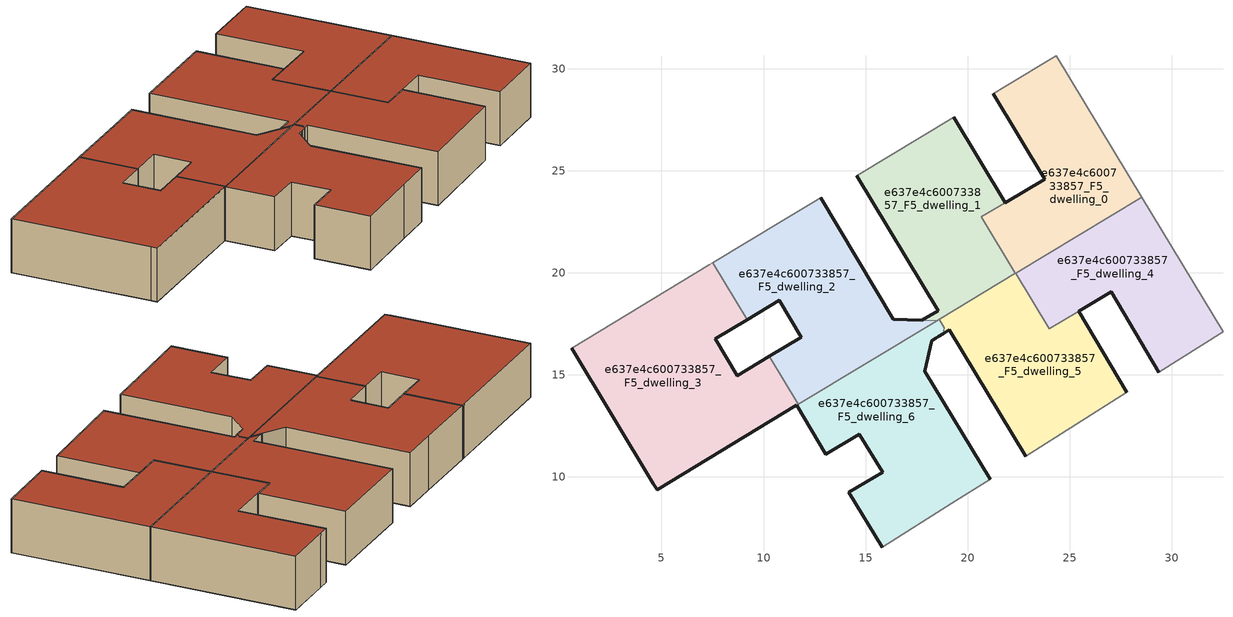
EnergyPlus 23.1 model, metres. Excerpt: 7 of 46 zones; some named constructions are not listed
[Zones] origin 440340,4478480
e637e4c600733857_F5_dwelling_0
 floor to e637e4c600733857_F4_dwelling_0 (EU_floor_Construction): 28.54,23.71 24.35,30.65 21.82,29.12 21.27,28.79 23.79,24.59 20.66,22.74 22.34,19.97 z15
 wall outside (EU_wall_Construction): 21.85,23.45 23.79,24.59 21.27,28.79 z15:18; 21.85,23.45,18 21.84,23.44,15 21.85,23.45,15
 wall adiabatic (EU_wall_Construction): 21.27,28.79 21.82,29.12 24.35,30.65 28.54,23.71 z15:18
 wall to e637e4c600733857_F5_dwelling_1 (EU_wall_Construction): 22.34,19.97 20.66,22.74 21.84,23.44 z15:18
 wall to e637e4c600733857_F5_dwelling_4 (EU_wall_Construction): 28.54,23.71 22.35,19.98 z15:18
 wall to e637e4c600733857_F5_dwelling_5 (EU_wall_Construction): 22.35,19.98 22.34,19.97 z15:18
 roof outside (EU_roof_Construction): 24.35,30.65 28.54,23.71 22.34,19.97 20.66,22.74 23.79,24.59 21.27,28.79 21.82,29.12 z18
e637e4c600733857_F5_dwelling_1
 floor to e637e4c600733857_F4_dwelling_1 (EU_floor_Construction): 22.34,19.97 20.66,22.74 21.84,23.44 19.32,27.62 14.58,24.76 18.56,18.13 17.74,17.67 18.47,17.64 z15
 wall outside (EU_wall_Construction): 17.74,17.67 18.56,18.13 14.58,24.76 / 19.32,27.62 21.84,23.44 z15:18
 wall adiabatic (EU_wall_Construction): 14.58,24.76 19.32,27.62 z15:18
 wall to e637e4c600733857_F5_dwelling_2 (EU_wall_Construction): 18.47,17.64 17.74,17.67 z15:18
 wall to e637e4c600733857_F5_dwelling_5 (EU_wall_Construction): 22.34,19.97 18.67,17.75 z15:18
 wall to e637e4c600733857_F5_dwelling_6 (EU_wall_Construction): 18.67,17.75 18.47,17.64 z15:18
 roof outside (EU_roof_Construction): 19.32,27.62 21.84,23.44 20.66,22.74 22.34,19.97 18.47,17.64 17.74,17.67 18.56,18.13 14.58,24.76 z18
e637e4c600733857_F5_dwelling_2
 floor to e637e4c600733857_F4_dwelling_2 (EU_floor_Construction): 18.47,17.64 17.74,17.67 16.36,17.74 12.8,23.68 10.97,22.57 7.51,20.5 9.2,17.71 10.77,18.66 11.84,16.85 10.29,15.91 11.71,13.55 z15
 wall outside (EU_wall_Construction): 10.29,15.91 11.84,16.85 10.77,18.66 9.2,17.71 / 12.8,23.68 16.36,17.74 17.74,17.67 z15:18
 wall to e637e4c600733857_F5_dwelling_3 (EU_wall_Construction): 11.71,13.55 10.29,15.91 / 9.2,17.71 7.51,20.5 z15:18
 wall adiabatic (EU_wall_Construction): 7.51,20.5 10.97,22.57 12.8,23.68 z15:18
 wall to e637e4c600733857_F5_dwelling_6 (EU_wall_Construction): 18.47,17.64 11.71,13.55 z15:18
 roof outside (EU_roof_Construction): 12.8,23.68 16.36,17.74 17.74,17.67 18.47,17.64 11.71,13.55 10.29,15.91 11.84,16.85 10.77,18.66 9.2,17.71 7.51,20.5 10.97,22.57 z18
e637e4c600733857_F5_dwelling_3
 floor to e637e4c600733857_F4_dwelling_3 (EU_floor_Construction): 11.71,13.55 10.29,15.91 8.72,14.95 7.64,16.76 9.2,17.71 7.51,20.5 7.34,20.39 0.59,16.3 4.61,9.67 4.78,9.37 z15
 wall outside (EU_wall_Construction): 9.2,17.71 7.64,16.76 8.72,14.95 10.29,15.91 / 11.62,13.5 4.78,9.37 4.61,9.67 0.59,16.3 z15:18
 wall adiabatic (EU_wall_Construction): 0.59,16.3 7.34,20.39 7.51,20.5 z15:18
 wall to e637e4c600733857_F5_dwelling_6 (EU_wall_Construction): 11.71,13.55 11.62,13.5 z15:18
 roof outside (EU_roof_Construction): 9.2,17.71 7.64,16.76 8.72,14.95 10.29,15.91 11.71,13.55 4.78,9.37 4.61,9.67 0.59,16.3 7.34,20.39 7.51,20.5 z18
e637e4c600733857_F5_dwelling_4
 floor to e637e4c600733857_F4_dwelling_4 (EU_floor_Construction): 32.52,17.11 28.54,23.71 22.35,19.98 24,17.25 27.04,19.06 29.37,15.13 z15
 wall outside (EU_wall_Construction): 29.37,15.13 27.04,19.06 25.44,18.11 z15:18
 wall adiabatic (EU_wall_Construction): 28.54,23.71 32.52,17.11 29.37,15.13 z15:18
 wall to e637e4c600733857_F5_dwelling_5 (EU_wall_Construction): 25.44,18.11 24,17.25 22.35,19.98 z15:18
 roof outside (EU_roof_Construction): 28.54,23.71 32.52,17.11 29.37,15.13 27.04,19.06 24,17.25 22.35,19.98 z18
e637e4c600733857_F5_dwelling_5
 floor to e637e4c600733857_F4_dwelling_5 (EU_floor_Construction): 27.81,14.14 25.44,18.11 24,17.25 22.35,19.98 18.66,17.75 18.65,17.67 18.87,17.31 18.8,17.02 19.1,17.21 22.86,11 z15
 wall outside (EU_wall_Construction): 25.44,18.11 27.81,14.14 / 22.86,11 19.1,17.21 18.8,17.02 z15:18
 wall to e637e4c600733857_F5_dwelling_6 (EU_wall_Construction): 18.8,17.02 18.87,17.31 18.65,17.67 18.66,17.75 z15:18
 wall adiabatic (EU_wall_Construction): 27.81,14.14 22.86,11 z15:18
 roof outside (EU_roof_Construction): 25.44,18.11 27.81,14.14 22.86,11 19.1,17.21 18.8,17.02 18.87,17.31 18.65,17.67 18.66,17.75 22.35,19.98 24,17.25 z18
e637e4c600733857_F5_dwelling_6
 floor to e637e4c600733857_F4_dwelling_6 (EU_floor_Construction): 19.23,8.71 21.11,9.87 17.9,15.17 18.26,16.68 18.44,16.79 18.58,16.88 18.8,17.02 18.87,17.31 18.65,17.67 18.66,17.75 11.62,13.5 13.06,11.12 14.7,12.09 15.85,10.24 14.19,9.24 15.82,6.54 z15
 wall outside (EU_wall_Construction): 18.8,17.02 18.58,16.88 18.44,16.79 18.26,16.68 17.9,15.17 21.11,9.87 / 15.82,6.54 14.19,9.24 15.85,10.24 14.7,12.09 13.06,11.12 11.62,13.5 z15:18
 wall adiabatic (EU_wall_Construction): 21.11,9.87 19.23,8.71 15.82,6.54 z15:18
 roof outside (EU_roof_Construction): 18.87,17.31 18.8,17.02 18.58,16.88 18.44,16.79 18.26,16.68 17.9,15.17 21.11,9.87 19.23,8.71 15.82,6.54 14.19,9.24 15.85,10.24 14.7,12.09 13.06,11.12 11.62,13.5 18.66,17.75 18.65,17.67 z18
[SCHEDULE:FILE] Column Number=1; Rows to Skip at Top=0; Number of Hours of Data=8760; Column Separator=Comma; Interpolate to Timestep=No; Minutes per Item=60; Adjust Schedule for Daylight Savings=Yes
Name | File
EU_Step8_GainSchedule_e637e4c600733857_F1_dwelling_6_f000 | ../../schedules/e637e4c600733857/e637e4c600733857_F1_dwelling_6_f000_gain.csv
EU_Step8_GainSchedule_e637e4c600733857_F1_dwelling_7_f000 | ../../schedules/e637e4c600733857/e637e4c600733857_F1_dwelling_7_f000_gain.csv
EU_Step8_GainSchedule_e637e4c600733857_F2_dwelling_0_f000 | ../../schedules/e637e4c600733857/e637e4c600733857_F2_dwelling_0_f000_gain.csv
EU_Step8_GainSchedule_e637e4c600733857_F2_dwelling_1_f000 | ../../schedules/e637e4c600733857/e637e4c600733857_F2_dwelling_1_f000_gain.csv
EU_Step8_GainSchedule_e637e4c600733857_F2_dwelling_2_f000 | ../../schedules/e637e4c600733857/e637e4c600733857_F2_dwelling_2_f000_gain.csv
EU_Step8_GainSchedule_e637e4c600733857_F2_dwelling_3_f000 | ../../schedules/e637e4c600733857/e637e4c600733857_F2_dwelling_3_f000_gain.csv
EU_Step8_GainSchedule_e637e4c600733857_F2_dwelling_4_f000 | ../../schedules/e637e4c600733857/e637e4c600733857_F2_dwelling_4_f000_gain.csv
EU_Step8_GainSchedule_e637e4c600733857_F2_dwelling_5_f000 | ../../schedules/e637e4c600733857/e637e4c600733857_F2_dwelling_5_f000_gain.csv
EU_Step8_GainSchedule_e637e4c600733857_F2_dwelling_6_f000 | ../../schedules/e637e4c600733857/e637e4c600733857_F2_dwelling_6_f000_gain.csv
EU_Step8_GainSchedule_e637e4c600733857_F2_dwelling_7_f000 | ../../schedules/e637e4c600733857/e637e4c600733857_F2_dwelling_7_f000_gain.csv
EU_Step8_GainSchedule_e637e4c600733857_F3_dwelling_0_f000 | ../../schedules/e637e4c600733857/e637e4c600733857_F3_dwelling_0_f000_gain.csv
EU_Step8_GainSchedule_e637e4c600733857_F3_dwelling_1_f000 | ../../schedules/e637e4c600733857/e637e4c600733857_F3_dwelling_1_f000_gain.csv
EU_Step8_GainSchedule_e637e4c600733857_F3_dwelling_2_f000 | ../../schedules/e637e4c600733857/e637e4c600733857_F3_dwelling_2_f000_gain.csv
EU_Step8_GainSchedule_e637e4c600733857_F3_dwelling_3_f000 | ../../schedules/e637e4c600733857/e637e4c600733857_F3_dwelling_3_f000_gain.csv
EU_Step8_GainSchedule_e637e4c600733857_F3_dwelling_4_f000 | ../../schedules/e637e4c600733857/e637e4c600733857_F3_dwelling_4_f000_gain.csv
EU_Step8_GainSchedule_e637e4c600733857_F3_dwelling_5_f000 | ../../schedules/e637e4c600733857/e637e4c600733857_F3_dwelling_5_f000_gain.csv
EU_Step8_GainSchedule_e637e4c600733857_F3_dwelling_6_f000 | ../../schedules/e637e4c600733857/e637e4c600733857_F3_dwelling_6_f000_gain.csv
EU_Step8_GainSchedule_e637e4c600733857_F3_dwelling_7_f000 | ../../schedules/e637e4c600733857/e637e4c600733857_F3_dwelling_7_f000_gain.csv
